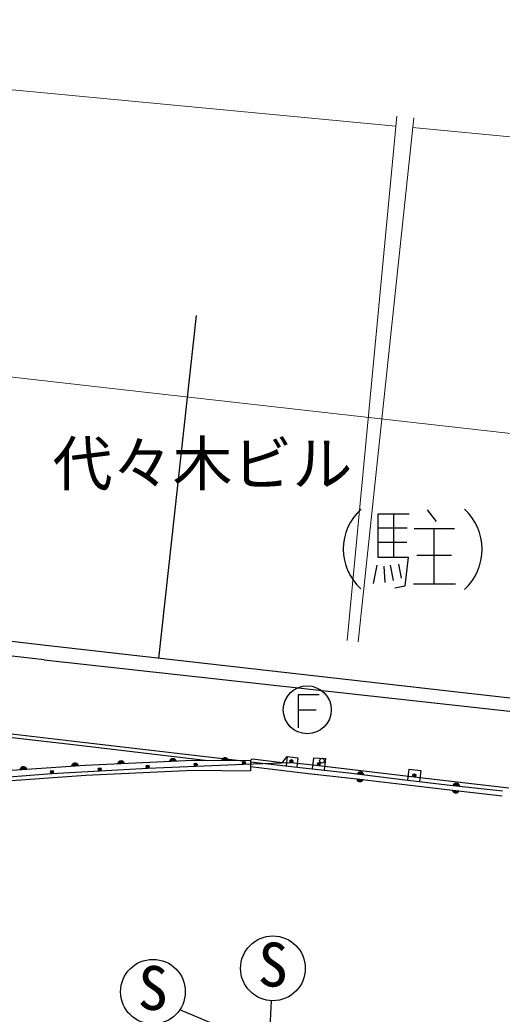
# Model space of a CAD drawing. Units: millimetres at full size, sheet at 1:1000; details may follow other scales. Extents: x 40000 to 680000, y 20000 to 380000.
# Drawn here: x 353849 to 373952, y 290977 to 332439 of the extents above; entities that cross this region are included whole.
import ezdxf
from ezdxf.enums import TextEntityAlignment as Align

# ---------------------------------------------------------------- set-up
doc = ezdxf.new("R2010")
doc.units = ezdxf.units.MM
doc.header["$LTSCALE"] = 1000
for name, color, linetype, lineweight in [('M-BGD', 7, 'Continuous', 25), ('M-BGD-EXST', 7, 'Continuous', 25), ('M-STR-HTXT', 7, 'Continuous', 13)]:
    doc.layers.add(name, color=color, linetype=linetype, lineweight=lineweight)
doc.layers.add('M-BMK-HTXT', color=7, linetype='Continuous')
doc.styles.add('ＭＳ ゴシック', font='')
doc.styles.get('ＭＳ ゴシック').set_extended_font_data('MS Gothic')

msp = doc.modelspace()

# ---------------------------------------------------------------- linework, layer by layer
at = {"layer": 'M-BGD'}
for p, q in [((359639, 305810), (361212, 320115)), ((370075, 311833), (368764, 311833)), ((368764, 311833), (368764, 310038)), ((369420, 311833), (369420, 310038)), ((370821, 312013), (371198, 311521)), ((368764, 311259), (369994, 311259)), ((370280, 311226), (371961, 311226)), ((371108, 311226), (371108, 308915)), ((368764, 310653), (369985, 310653)), ((368764, 310038), (370035, 310038)), ((369633, 309743), (369748, 309161)), ((370035, 310038), (369895, 308817)), ((370403, 310112), (371838, 310112)), ((368731, 309702), (368576, 308940)), ((369018, 309661), (369067, 308981)), ((369280, 309702), (369412, 309054)), ((370256, 308915), (372010, 308915)), ((369895, 308817), (369477, 308743)), ((354929, 306346), (349859, 306940)), ((354859, 305750), (349789, 306344)), ((375038, 304060), (354929, 306346)), ((354859, 305750), (374920, 303544)), ((366328, 304292), (365453, 304292)), ((365453, 304292), (365453, 302917)), ((365453, 303667), (366203, 303667)), ((348044, 303133), (355964, 302230)), ((348061, 303282), (355981, 302379)), ((355981, 302379), (363148, 301541)), ((355964, 302230), (361689, 301560)), ((356064, 301423), (356088, 301440)), ((356219, 301429), (356064, 301418)), ((356088, 301440), (356119, 301453)), ((356089, 301435), (356192, 301443)), ((356119, 301453), (356160, 301456)), ((356160, 301456), (356192, 301448)), ((356192, 301448), (356219, 301434)), ((356219, 301434), (356246, 301410)), ((356569, 301365), (361064, 301565)), ((357938, 301432), (357947, 301464)), ((358197, 301444), (357938, 301432)), ((357947, 301464), (357961, 301490)), ((358186, 301459), (357947, 301448)), ((357952, 301464), (358180, 301474)), ((358174, 301489), (357956, 301480)), ((357961, 301490), (357986, 301517)), ((357971, 301496), (358158, 301504)), ((357986, 301517), (358011, 301534)), ((358141, 301519), (357986, 301512)), ((358011, 301534), (358042, 301546)), ((358011, 301529), (358115, 301533)), ((358042, 301546), (358083, 301547)), ((358083, 301547), (358115, 301538)), ((358115, 301538), (358141, 301524)), ((358141, 301524), (358168, 301499)), ((358168, 301499), (358185, 301474)), ((358185, 301474), (358197, 301444)), ((360095, 301528), (360104, 301559)), ((360354, 301539), (360095, 301528)), ((360104, 301559), (360119, 301586)), ((360343, 301554), (360105, 301544)), ((360110, 301560), (360337, 301570)), ((360332, 301585), (360114, 301575)), ((360119, 301586), (360144, 301613)), ((360129, 301592), (360315, 301600)), ((360144, 301613), (360169, 301630)), ((360299, 301615), (360144, 301608)), ((360169, 301630), (360199, 301641)), ((360169, 301624), (360273, 301629)), ((360199, 301641), (360241, 301643)), ((360241, 301643), (360272, 301634)), ((360272, 301634), (360299, 301620)), ((360299, 301620), (360326, 301595)), ((360326, 301595), (360343, 301570)), ((360343, 301570), (360354, 301539)), ((361064, 301565), (363467, 301548)), ((362266, 301564), (362276, 301595)), ((362525, 301562), (362266, 301564)), ((362276, 301595), (362292, 301621)), ((362514, 301578), (362276, 301580)), ((362281, 301595), (362509, 301593)), ((362504, 301609), (362287, 301611)), ((362292, 301621), (362318, 301647)), ((362302, 301626), (362489, 301625)), ((362318, 301647), (362344, 301662)), ((362473, 301640), (362318, 301641)), ((362344, 301662), (362375, 301672)), ((362344, 301657), (362448, 301656)), ((362375, 301672), (362417, 301672)), ((362417, 301672), (362448, 301661)), ((362448, 301661), (362473, 301646)), ((362473, 301646), (362499, 301619)), ((362499, 301619), (362515, 301593)), ((362515, 301593), (362525, 301562)), ((363188, 301395), (365171, 301466)), ((363467, 301548), (363464, 301128)), ((363466, 301503), (365784, 301230)), ((363538, 301620), (363467, 301548)), ((363538, 301620), (364797, 301470)), ((364797, 301470), (364988, 301717)), ((364988, 301717), (364947, 301329)), ((364988, 301717), (365436, 301670)), ((365171, 301466), (366305, 301350)), ((365436, 301670), (365394, 301276)), ((366090, 301671), (366038, 301202)), ((366090, 301671), (366593, 301630)), ((366593, 301630), (366539, 301147)), ((352163, 301049), (356569, 301365)), ((353202, 300864), (355182, 301016)), ((353864, 301182), (353872, 301214)), ((354122, 301201), (353864, 301182)), ((353872, 301214), (353885, 301241)), ((354111, 301215), (353873, 301198)), ((353877, 301214), (354104, 301231)), ((354098, 301246), (353881, 301230)), ((353885, 301241), (353909, 301269)), ((353895, 301247), (354081, 301260)), ((353909, 301269), (353934, 301286)), ((354065, 301274), (353910, 301263)), ((353934, 301286), (353964, 301298)), ((353934, 301281), (354038, 301288)), ((353964, 301298), (354006, 301301)), ((354006, 301301), (354037, 301293)), ((354037, 301293), (354064, 301280)), ((354064, 301280), (354092, 301256)), ((354092, 301256), (354109, 301231)), ((354109, 301231), (354122, 301201)), ((355182, 301016), (357186, 301127)), ((356018, 301337), (356026, 301368)), ((356276, 301355), (356018, 301337)), ((356026, 301368), (356040, 301395)), ((356265, 301370), (356027, 301353)), ((356031, 301369), (356259, 301385)), ((356252, 301400), (356035, 301385)), ((356040, 301395), (356064, 301423)), ((356049, 301401), (356236, 301415)), ((356246, 301410), (356264, 301385)), ((356264, 301385), (356276, 301355)), ((356593, 300946), (361072, 301145)), ((357186, 301127), (359182, 301231)), ((359182, 301231), (361177, 301324)), ((361072, 301145), (363464, 301128)), ((361177, 301324), (363188, 301395)), ((363465, 301302), (365761, 301031)), ((365762, 301031), (367649, 300823)), ((365784, 301230), (367672, 301022)), ((366305, 301350), (370288, 300873)), ((367672, 301022), (369791, 300764)), ((367922, 300989), (367936, 301019)), ((367936, 301019), (367955, 301043)), ((367941, 301018), (368168, 300991)), ((368164, 301007), (367948, 301033)), ((367955, 301043), (367984, 301065)), ((367966, 301046), (368151, 301024)), ((368137, 301041), (367983, 301060)), ((367984, 301065), (368011, 301078)), ((368011, 301078), (368043, 301084)), ((368011, 301072), (368113, 301060)), ((368043, 301084), (368084, 301079)), ((368084, 301079), (368114, 301065)), ((368114, 301065), (368138, 301046)), ((368138, 301046), (368161, 301018)), ((368161, 301018), (368173, 300990)), ((370067, 301192), (370014, 300738)), ((370067, 301192), (370566, 301131)), ((370566, 301131), (370513, 300680)), ((352200, 300631), (356593, 300946)), ((367649, 300823), (369767, 300566)), ((367905, 300754), (367899, 300787)), ((367899, 300787), (368156, 300757)), ((367918, 300727), (367905, 300754)), ((367907, 300770), (368144, 300743)), ((368137, 300728), (367911, 300754)), ((367914, 300738), (368130, 300713)), ((367941, 300698), (367918, 300727)), ((368179, 300958), (367922, 300989)), ((368113, 300700), (367928, 300721)), ((368171, 300975), (367934, 301003)), ((367941, 300703), (368096, 300686)), ((367965, 300680), (367941, 300698)), ((368068, 300673), (367965, 300685)), ((367994, 300666), (367965, 300680)), ((368036, 300661), (367994, 300666)), ((368068, 300668), (368036, 300661)), ((368095, 300681), (368068, 300668)), ((368124, 300704), (368095, 300681)), ((368142, 300728), (368124, 300704)), ((368156, 300757), (368142, 300728)), ((368173, 300990), (368179, 300958)), ((369791, 300764), (371667, 300545)), ((370288, 300873), (374229, 300411)), ((371974, 300597), (372002, 300610)), ((372001, 300605), (372104, 300593)), ((372002, 300610), (372034, 300617)), ((372034, 300617), (372075, 300612)), ((372075, 300612), (372105, 300598)), ((369767, 300566), (371645, 300347)), ((371645, 300347), (373951, 300085)), ((371667, 300545), (373973, 300284)), ((371901, 300281), (371894, 300313)), ((371894, 300313), (372152, 300284)), ((371914, 300253), (371901, 300281)), ((371903, 300296), (372140, 300269)), ((372133, 300254), (371906, 300280)), ((371910, 300264), (372126, 300240)), ((371913, 300521), (371927, 300551)), ((372171, 300492), (371913, 300521)), ((371936, 300225), (371914, 300253)), ((372109, 300226), (371923, 300247)), ((372162, 300508), (371925, 300535)), ((371927, 300551), (371945, 300575)), ((371932, 300550), (372159, 300524)), ((371960, 300206), (371936, 300225)), ((371937, 300230), (372092, 300212)), ((372155, 300540), (371939, 300565)), ((371945, 300575), (371974, 300597)), ((371956, 300579), (372142, 300558)), ((371990, 300192), (371960, 300206)), ((372064, 300200), (371961, 300211)), ((372128, 300575), (371974, 300592)), ((372031, 300188), (371990, 300192)), ((372063, 300194), (372031, 300188)), ((372091, 300207), (372063, 300194)), ((372120, 300230), (372091, 300207)), ((372105, 300598), (372129, 300580)), ((372138, 300254), (372120, 300230)), ((372129, 300580), (372151, 300551)), ((372152, 300284), (372138, 300254)), ((372151, 300551), (372164, 300524)), ((372164, 300524), (372171, 300492))]:
    msp.add_line(p, q, dxfattribs=at)
for centre, radius in [((365828, 303667), 1000), ((361175, 301386), 62.5), ((363186, 301457), 62.5), ((363186, 301457), 37.5), ((363186, 301457), 12.5), ((365170, 301528), 62.5), ((365170, 301528), 37.5), ((365170, 301528), 12.5), ((366311, 301413), 62.5), ((366311, 301413), 37.5), ((366445, 301544), 100), ((355181, 301078), 62.5), ((355181, 301078), 37.5), ((355181, 301078), 12.5), ((357179, 301192), 62.5), ((357179, 301192), 37.5), ((357179, 301192), 12.5), ((359174, 301294), 62.5), ((359174, 301294), 37.5), ((359174, 301294), 12.5), ((361175, 301386), 37.5), ((361175, 301386), 12.5), ((366311, 301413), 12.5), ((370291, 300935), 62.5), ((370291, 300935), 37.5), ((370291, 300935), 12.5)]:
    msp.add_circle(centre, radius, dxfattribs=at)
for centre, radius, start, end in [((369558, 310366), 2228, 131.6979, 228.0192), ((370835, 310358), 2282, 312.8638, 47.4164)]:
    msp.add_arc(centre, radius, start, end, dxfattribs=at)
at = {"layer": 'M-BGD-EXST'}
for p, q in [((364278, 290424), (364338, 291537)), ((362295, 290400), (360515, 291156))]:
    msp.add_line(p, q, dxfattribs=at)
for centre in [(364397, 292886), (359395, 291910)]:
    msp.add_circle(centre, 1350, dxfattribs=at)
at = {"layer": 'M-STR-HTXT'}
for p, q in [((322788, 332439), (369523, 328012)), ((369562, 328420), (367491, 306554)), ((367946, 306505), (370265, 328354)), ((370222, 327946), (417712, 323447))]:
    msp.add_line(p, q, dxfattribs=at)
msp.add_lwpolyline([(316592, 321971), (324529, 320854), (357577, 317083), (387361, 313713), (418265, 310126), (435962, 308164)], dxfattribs=at)

# ---------------------------------------------------------------- texts
at = {"layer": 'M-BGD-EXST', "style": 'ＭＳ ゴシック'}
for p in [(363742, 291594), (358739, 290618)]:
    msp.add_text('S', height=1833, rotation=358.508, dxfattribs=at).set_placement(p, align=Align.BOTTOM_LEFT)
at = {"layer": 'M-BMK-HTXT', "style": 'ＭＳ ゴシック'}
msp.add_text('代々木ビル', height=1833, dxfattribs=at).set_placement((355208, 312472), align=Align.BOTTOM_LEFT)

doc.saveas('drawing.dxf')
